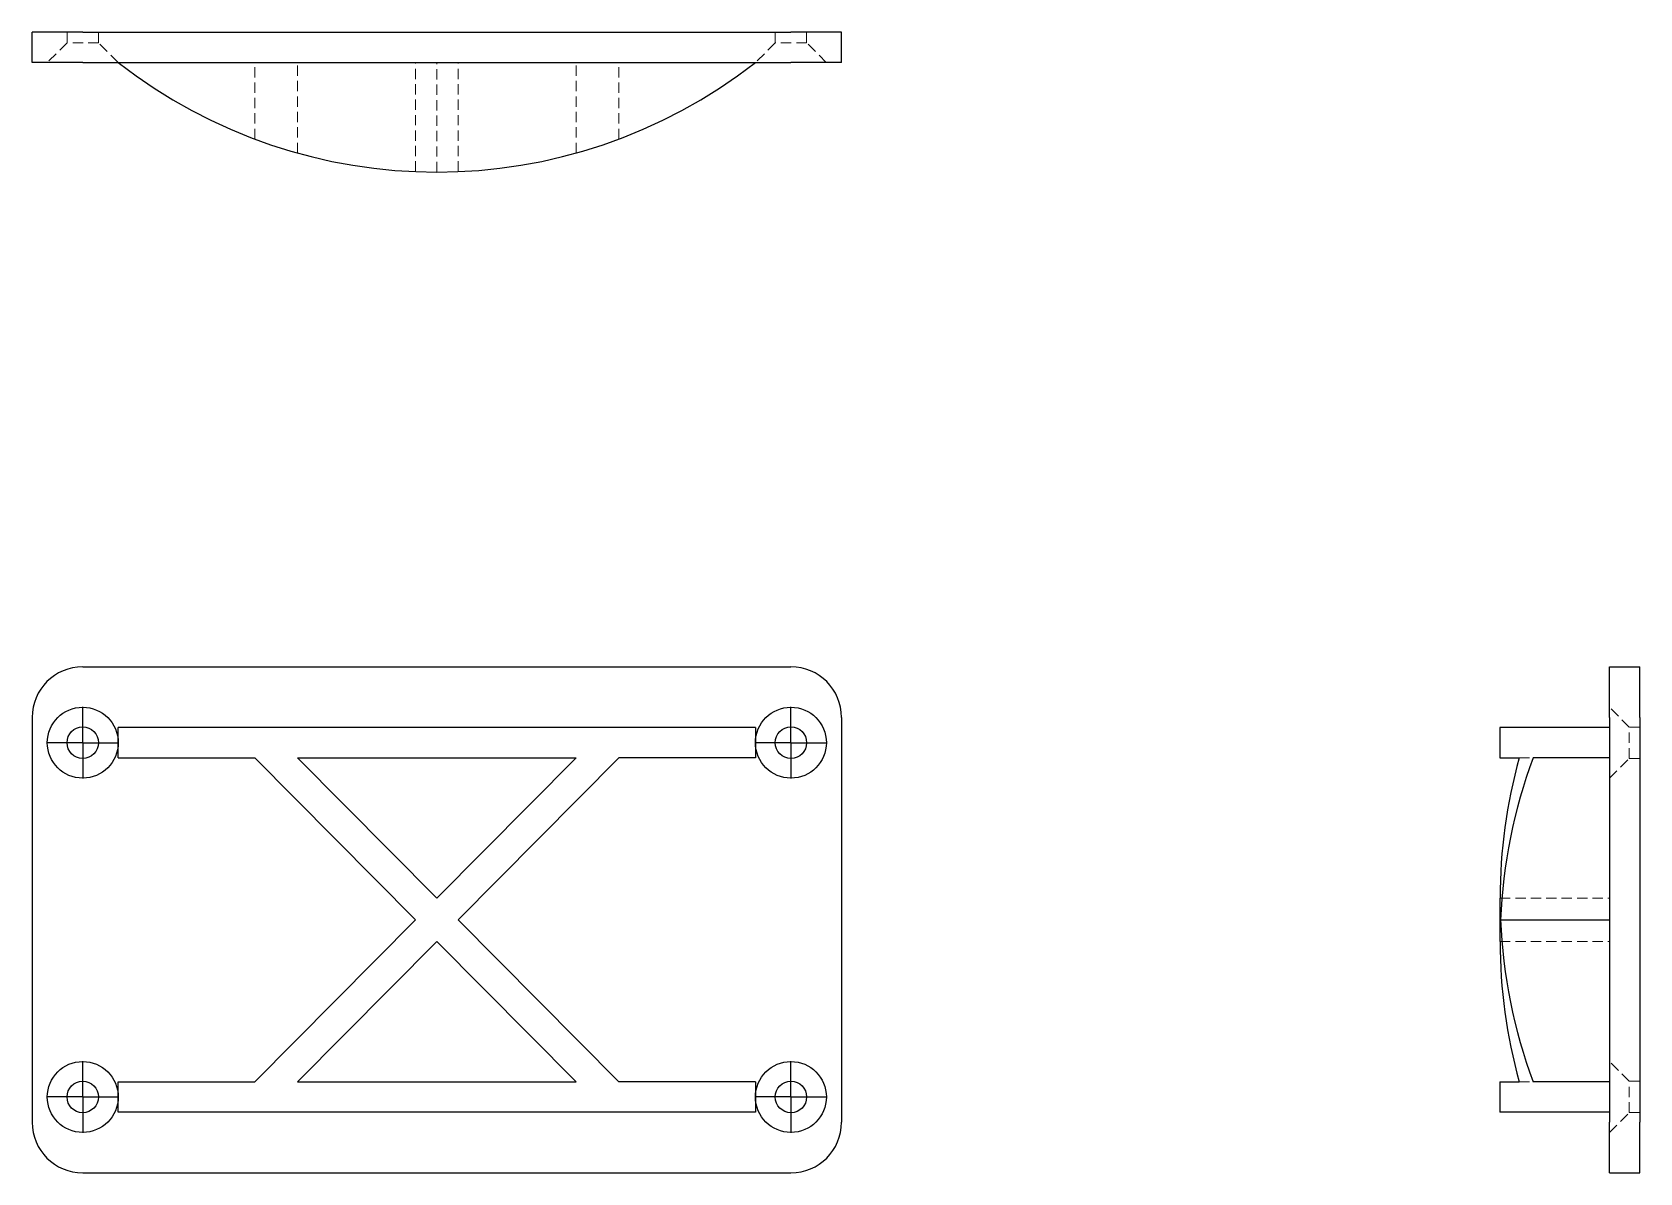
# Model space of a CAD drawing. Header units: millimetres. Extents: x 33 to 232, y 26 to 167.
import ezdxf

# ---------------------------------------------------------------- set-up
doc = ezdxf.new("R2010")
doc.units = ezdxf.units.MM
doc.linetypes.add('HIDDEN', pattern=[1.905, 1.27, -0.635])
doc.layers.add('10', color=7, linetype='Continuous')

# ---------------------------------------------------------------- blocks, each defined once
blk = doc.blocks.new('SW_CENTERMARKSYMBOL_0')
at = {"layer": '10', "color": 0}
for p, q in [((0, 2.5), (0, 4.4375)), ((0, 0), (0, 2.5)), ((-2.5, 0), (-4.4375, 0)), ((0, 0), (-2.5, 0)), ((0, 0), (0, -2.5)), ((0, 0), (2.5, 0)), ((2.5, 0), (4.4375, 0)), ((0, -2.5), (0, -4.4375))]:
    blk.add_line(p, q, dxfattribs=at)
blk = doc.blocks.new('SW_CENTERMARKSYMBOL_1')
at = {"layer": '10', "color": 0}
for p, q in [((0, 2.5), (0, 4.4375)), ((0, 0), (0, 2.5)), ((-2.5, 0), (-4.4375, 0)), ((0, 0), (-2.5, 0)), ((0, 0), (0, -2.5)), ((0, 0), (2.5, 0)), ((2.5, 0), (4.4375, 0)), ((0, -2.5), (0, -4.4375))]:
    blk.add_line(p, q, dxfattribs=at)
blk = doc.blocks.new('SW_CENTERMARKSYMBOL_2')
at = {"layer": '10', "color": 0}
for p, q in [((0, 2.5), (0, 4.4375)), ((0, 0), (0, 2.5)), ((-2.5, 0), (-4.4375, 0)), ((0, 0), (-2.5, 0)), ((0, 0), (0, -2.5)), ((0, 0), (2.5, 0)), ((2.5, 0), (4.4375, 0)), ((0, -2.5), (0, -4.4375))]:
    blk.add_line(p, q, dxfattribs=at)
blk = doc.blocks.new('SW_CENTERMARKSYMBOL_3')
at = {"layer": '10', "color": 0}
for p, q in [((0, 2.5), (0, 4.4375)), ((0, 0), (0, 2.5)), ((-2.5, 0), (-4.4375, 0)), ((0, 0), (-2.5, 0)), ((0, 0), (0, -2.5)), ((0, 0), (2.5, 0)), ((2.5, 0), (4.4375, 0)), ((0, -2.5), (0, -4.4375))]:
    blk.add_line(p, q, dxfattribs=at)

msp = doc.modelspace()

# ---------------------------------------------------------------- linework, layer by layer
at = {"color": 7, "linetype": 'Continuous', "lineweight": 25}
for p, q in [((33, 162.89), (33, 166.64)), ((39.25, 166.64), (33, 166.64)), ((39.25, 166.64), (126.75, 166.64)), ((133, 166.64), (126.75, 166.64)), ((133, 162.89), (133, 166.64)), ((39.25, 162.89), (33, 162.89)), ((39.25, 162.89), (126.75, 162.89)), ((133, 162.89), (126.75, 162.89)), ((39.25, 88.25), (126.75, 88.25)), ((227.89, 82), (227.89, 88.25)), ((227.89, 88.25), (231.64, 88.25)), ((231.64, 82), (231.64, 88.25)), ((33, 82), (33, 32)), ((133, 82), (133, 32)), ((227.89, 82), (227.89, 32)), ((231.64, 82), (231.64, 32)), ((122.36, 80.75), (43.64, 80.75)), ((43.64, 77), (43.64, 80.75)), ((122.36, 80.75), (122.36, 77)), ((214.36, 80.75), (214.36, 77)), ((227.89, 80.75), (214.36, 80.75)), ((43.64, 77), (60.5, 77)), ((60.5, 77), (80.36, 57)), ((65.78, 77), (100.22, 77)), ((83, 59.66), (65.78, 77)), ((83, 59.66), (100.22, 77)), ((105.5, 77), (85.64, 57)), ((122.36, 77), (105.5, 77)), ((214.36, 77), (216.72, 77)), ((227.89, 77), (218.44, 77)), ((214.36, 59.66), (214.36, 54.34)), ((60.5, 37), (80.36, 57)), ((105.5, 37), (85.64, 57)), ((214.42, 57), (227.89, 57)), ((83, 54.34), (65.78, 37)), ((83, 54.34), (100.22, 37)), ((43.64, 33.25), (43.64, 37)), ((43.64, 37), (60.5, 37)), ((65.78, 37), (100.22, 37)), ((122.36, 37), (105.5, 37)), ((122.36, 37), (122.36, 33.25)), ((214.36, 37), (214.36, 33.25)), ((214.36, 37), (216.72, 37)), ((227.89, 37), (218.44, 37)), ((122.36, 33.25), (43.64, 33.25)), ((227.89, 33.25), (214.36, 33.25)), ((227.89, 25.75), (227.89, 32)), ((231.64, 25.75), (231.64, 32)), ((39.25, 25.75), (126.75, 25.75)), ((227.89, 25.75), (231.64, 25.75))]:
    msp.add_line(p, q, dxfattribs=at)
at = {"color": 7, "linetype": 'HIDDEN', "lineweight": 18}
for p, q in [((37.31, 165.33), (34.88, 162.89)), ((37.31, 166.64), (37.31, 165.33)), ((41.19, 165.33), (37.31, 165.33)), ((41.19, 165.33), (41.19, 166.64)), ((43.62, 162.89), (41.19, 165.33)), ((124.81, 165.33), (122.38, 162.89)), ((124.81, 166.64), (124.81, 165.33)), ((128.69, 165.33), (124.81, 165.33)), ((128.69, 165.33), (128.69, 166.64)), ((131.12, 162.89), (128.69, 165.33)), ((60.5, 153.44), (60.5, 162.89)), ((65.78, 151.72), (65.78, 162.89)), ((80.36, 149.42), (80.36, 162.89)), ((83, 149.36), (83, 162.89)), ((85.64, 149.42), (85.64, 162.89)), ((100.22, 151.72), (100.22, 162.89)), ((105.5, 153.44), (105.5, 162.89)), ((230.33, 80.81), (227.89, 83.25)), ((230.33, 78.88), (230.33, 80.81)), ((231.64, 80.81), (230.33, 80.81)), ((230.33, 76.94), (230.33, 78.88)), ((216.72, 77), (218.44, 77)), ((227.89, 74.5), (230.33, 76.94)), ((230.33, 76.94), (231.64, 76.94)), ((214.36, 59.66), (227.89, 59.66)), ((214.36, 54.34), (227.89, 54.34)), ((230.33, 37.06), (227.89, 39.5)), ((216.72, 37), (218.44, 37)), ((230.33, 35.12), (230.33, 37.06)), ((231.64, 37.06), (230.33, 37.06)), ((230.33, 33.19), (230.33, 35.12)), ((227.89, 30.75), (230.33, 33.19)), ((230.33, 33.19), (231.64, 33.19))]:
    msp.add_line(p, q, dxfattribs=at)
at = {"color": 7, "linetype": 'Continuous', "lineweight": 25}
for centre, radius in [((39.25, 78.88), 4.38), ((126.75, 78.88), 4.38), ((39.25, 78.88), 1.94), ((126.75, 78.88), 1.94), ((39.25, 35.12), 4.38), ((126.75, 35.12), 4.38), ((39.25, 35.12), 1.94), ((126.75, 35.12), 1.94)]:
    msp.add_circle(centre, radius, dxfattribs=at)
for centre, radius, start, end in [((83, 213.39), 64.03, 232.0637, 307.9363), ((39.25, 82), 6.25, 90, 180), ((126.75, 82), 6.25, 0, 90), ((39.25, 32), 6.25, 180, 270), ((126.75, 32), 6.25, 270, 0)]:
    msp.add_arc(centre, radius, start, end, dxfattribs=at)
for centre, start_param, end_param in [((278.39, 59.66), 1.298564, 1.570796), ((278.39, 54.34), 1.211711, 1.529517), ((278.39, 59.66), 1.612076, 1.929882), ((278.39, 54.34), 1.570796, 1.843029)]:
    msp.add_ellipse(centre, major_axis=(0, 64.48), ratio=0.992888, start_param=start_param, end_param=end_param, dxfattribs=at)

# ---------------------------------------------------------------- block references
at = {"layer": '10'}
for name, p in [('SW_CENTERMARKSYMBOL_3', (39.25, 78.88)), ('SW_CENTERMARKSYMBOL_0', (126.75, 78.88)), ('SW_CENTERMARKSYMBOL_1', (39.25, 35.12)), ('SW_CENTERMARKSYMBOL_2', (126.75, 35.12))]:
    msp.add_blockref(name, p, dxfattribs=at)

doc.saveas('drawing.dxf')
